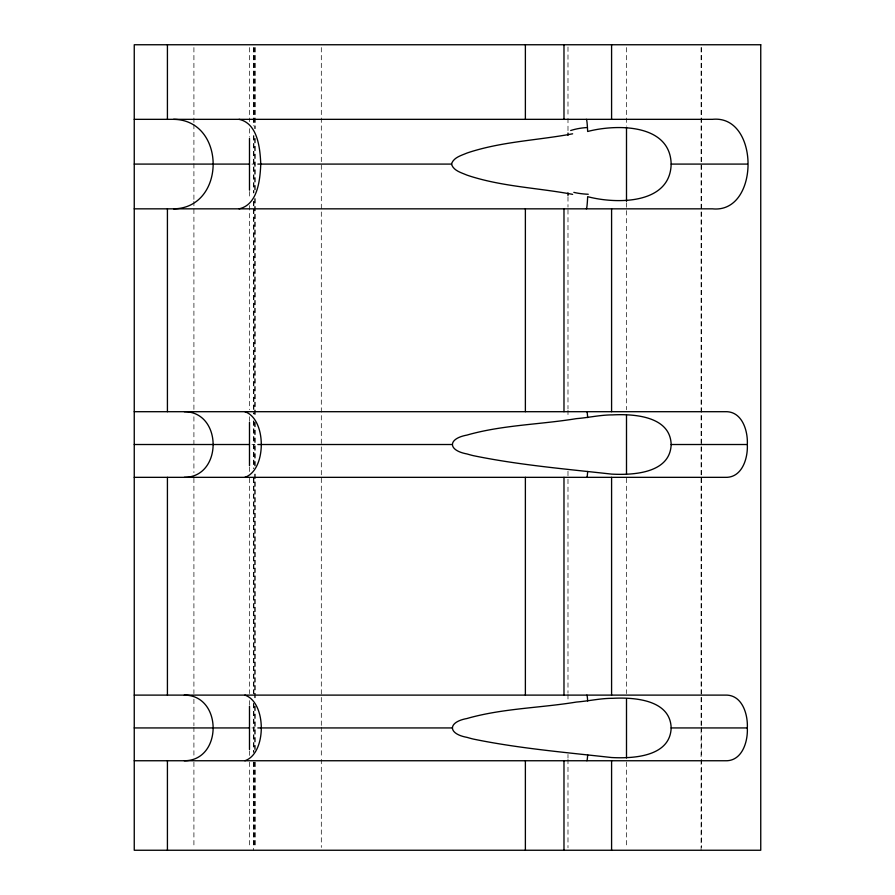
<?xml version="1.0" encoding="UTF-8"?>
<svg xmlns="http://www.w3.org/2000/svg" width="895" height="895" viewBox="0 0 895 895"><rect width="100%" height="100%" fill="white"/><g stroke="black" fill="none" stroke-linecap="round" stroke-linejoin="round"><path stroke-width="0.67" stroke-dasharray="4.47 3.36" d="M251.942 164.087L254.885 164.087M251.942 444.513L254.885 444.513M251.942 727.937L254.885 727.937M701.546 47.547L701.546 725.789M701.546 727.187L701.546 757.953M701.546 759.352L701.546 847.453M701.087 47.547L701.087 850.25M626.5 47.547L626.5 125.859M626.5 202.773L626.5 409.742M626.5 478.266L626.5 693.625M626.5 762.148L626.5 847.453M567.989 47.01L567.989 117.178M567.989 118.319L567.989 131.901M567.989 196.755L567.989 207.103M567.989 209.687L567.989 408.825M567.989 410.123L567.989 417.875M567.989 471.24L567.989 477.93M567.989 479.261L567.989 693.189M567.989 694.52L567.989 701.21M567.989 754.44L567.989 758.132M567.989 759.352L567.989 847.789M321.305 47.547L321.305 725.789M321.305 727.187L321.305 757.953M321.305 759.352L321.305 847.453M255.041 47.547L255.041 128.656M255.041 138.445L255.041 190.187M255.041 198.578L255.041 415.336M255.041 422.328L255.041 467.078M255.041 474.07L255.041 697.82M255.041 706.211L255.041 749.562M255.041 762.148L255.041 847.453M254.918 47.547L254.918 128.656M254.918 138.445L254.918 190.187M254.918 198.578L254.918 415.336M254.918 422.328L254.918 467.078M254.918 474.07L254.918 697.82M254.918 706.211L254.918 749.562M254.918 762.148L254.918 847.453M253.934 47.547L253.934 125.859M253.934 135.648L253.934 192.984M253.934 201.375L253.934 413.937M253.934 420.93L253.934 468.477M253.934 478.266L253.934 693.625M253.934 703.414L253.934 752.359M253.934 762.148L253.934 847.453M253.587 47.547L253.587 125.859M253.587 135.648L253.587 192.984M253.587 201.375L253.587 413.937M253.587 420.93L253.587 468.477M253.587 478.266L253.587 693.625M253.587 703.414L253.587 752.359M253.587 762.148L253.587 850.25M249.492 47.547L249.492 121.664M249.492 128.656L249.492 137.047M249.492 191.586L249.492 198.578M249.492 205.57L249.492 409.742M249.492 416.734L249.492 422.328M249.492 467.078L249.492 472.672M249.492 478.266L249.492 693.625M249.492 700.617L249.492 704.812M249.492 750.961L249.492 756.555M249.492 762.148L249.492 847.453M193.913 47.547L193.913 123.062M193.913 124.461L193.913 199.977M193.913 201.375L193.913 409.742M193.913 416.734L193.913 472.672M193.913 478.266L193.913 693.625M193.913 699.219L193.913 725.789M193.913 727.187L193.913 756.555M193.913 762.148L193.913 847.453"/><path stroke-width="1.34" d="M586.303 119.348A45.332 1.98 -90 0 1 587.657 131.487C615.715 124.092 670.221 123.297 671.16 164.087C670.221 204.865 615.715 204.082 587.657 196.665A45.332 1.98 90 0 1 586.303 208.815M671.16 444.513C670.176 473.388 633.045 475.256 611.52 474.104C565.327 468.946 518.787 465.02 473.142 455.622A145.359 140.403 90 0 1 467.067 453.966C447.578 450.431 447.567 438.572 467.067 435.071A145.359 140.403 90 0 1 473.142 433.415C506.995 424.834 542.202 424.264 576.458 418.625C588.597 417.674 600.511 414.844 612.751 414.888C634.007 413.781 670.321 416.153 671.16 444.513L747.314 444.513C748.052 430.73 742.056 410.928 725.107 411.7L134.25 411.7M671.16 727.937C670.176 756.812 633.045 758.68 611.52 757.528C565.327 752.359 518.787 748.433 473.142 739.035A145.359 140.403 90 0 1 467.067 737.379C447.601 733.866 447.567 721.985 467.067 718.495A145.359 140.403 90 0 1 473.142 716.839C506.995 708.247 542.202 707.676 576.458 702.049C588.597 701.087 600.511 698.268 612.751 698.313C634.007 697.194 670.321 699.566 671.16 727.937L747.314 727.937C748.052 714.143 742.056 694.352 725.107 695.113L134.25 695.113M134.25 119.337L712.498 119.337C759.9 114.504 759.9 213.67 712.498 208.837L134.25 208.837M747.314 444.513C748.052 458.307 742.056 478.098 725.107 477.337L134.25 477.337M747.314 727.937C748.052 741.72 742.056 761.522 725.107 760.75L134.25 760.75M572.632 194.36C540.356 188.274 506.894 186.887 475.088 177.669A148.458 143.401 90 0 1 468.298 175.565A111.774 107.959 90 0 1 466.653 174.995C461.339 172.69 454.313 170.9 451.818 165.083A4.016 3.871 -90 0 1 451.818 163.069C454.347 157.263 461.339 155.462 466.653 153.179A111.774 107.959 90 0 1 469.394 152.239A154.018 148.771 -90 0 1 475.088 150.505C506.894 141.276 540.356 139.9 572.632 133.802M239.099 208.837C257.805 204.675 260.053 179.929 260.769 164.087C260.053 148.234 257.805 123.488 239.099 119.337M244.872 477.337C266.766 470.043 266.766 418.994 244.872 411.7M244.872 760.75C266.766 753.456 266.766 702.407 244.872 695.113M173.585 208.837C226.334 208.177 226.334 119.986 173.585 119.337M184.28 477.337C222.732 477.382 222.732 411.655 184.28 411.7M184.28 760.75C222.732 760.795 222.732 695.068 184.28 695.113M134.25 164.087L249 164.087M257.827 164.087L451.695 164.087M671.16 164.087L747.314 164.087M134.25 444.513L249 444.513M257.827 444.513L451.695 444.513M134.25 727.937L249 727.937M257.827 727.937L451.695 727.937M626.5 127.258L626.5 201.375M626.5 415.336L626.5 474.07M626.5 699.219L626.5 757.953M611.587 44.75L611.587 119.337M611.587 208.837L611.587 411.7M611.587 477.337L611.587 695.113M611.587 760.75L611.587 850.25M567.989 133.031L567.989 135.29M567.989 192.873L567.989 195.468M563.984 44.75L563.984 119.337M563.984 208.837L563.984 411.7M563.984 477.337L563.984 695.113M563.984 760.75L563.984 850.25M525.376 44.75L525.376 119.337M525.376 208.837L525.376 411.7M525.376 477.337L525.376 695.113M525.376 760.75L525.376 850.25M249.492 138.445L249.492 190.187M249.492 422.328L249.492 465.68M249.492 706.211L249.492 749.562M167.421 44.75L167.421 119.337M167.421 208.837L167.421 411.7M167.421 477.337L167.421 695.113M167.421 760.75L167.421 850.25M570.674 130.513A63.355 50.165 17.3 0 1 586.672 127.571M588.261 194.26A63.355 44.325 -10.3 0 1 573.818 192.38M586.829 411.7A33.294 1.454 90 0 1 587.657 417.573M587.657 471.464A33.294 1.454 90 0 1 586.829 477.326M586.829 695.124A33.294 1.454 90 0 1 587.657 700.986M587.657 754.877A33.294 1.454 90 0 1 586.829 760.75M760.75 44.75L134.25 44.75L134.25 850.25L760.75 850.25L760.75 44.75"/></g></svg>
